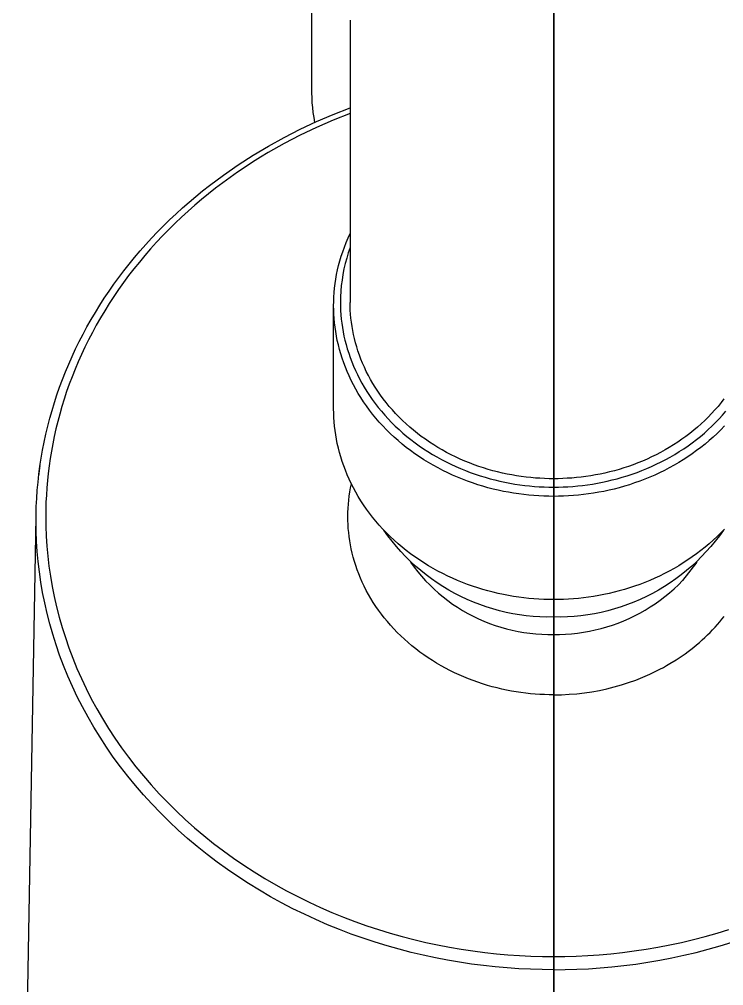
# Model space of a CAD drawing. Header units: metres. Extents: x 198 to 412, y -54 to 17.
# Drawn here: x 255.74928 to 255.78562, y -1.91884 to -1.86899 of the extents above; entities that cross this region are included whole.
import ezdxf

# ---------------------------------------------------------------- set-up
doc = ezdxf.new("R2010")
doc.units = ezdxf.units.M
doc.header["$LTSCALE"] = 10
doc.layers.add('02', color=2, linetype='Continuous')
doc.layers.add('TM-REVEST', color=252, linetype='Continuous')

# ---------------------------------------------------------------- blocks, each defined once
blk = doc.blocks.new('A$C4ADF6893')
for p, q in [((-0.012469, -0.15002), (-0.012469, -0.138637)), ((-0.0105, -0.14628), (-0.0105, -0.160833)), ((-0.012465, -0.150276), (-0.012469, -0.15002)), ((-0.012452, -0.150532), (-0.012465, -0.150276)), ((-0.01243, -0.150786), (-0.012452, -0.150532)), ((-0.012401, -0.151041), (-0.01243, -0.150786)), ((-0.011369, -0.151138), (-0.0105, -0.150799)), ((-0.013072, -0.1519), (-0.012227, -0.151505)), ((-0.012363, -0.151294), (-0.012401, -0.151041)), ((-0.012316, -0.151545), (-0.012363, -0.151294)), ((-0.011369, -0.151429), (-0.012229, -0.151805)), ((-0.012227, -0.151505), (-0.011369, -0.151138)), ((-0.0105, -0.151084), (-0.011369, -0.151429)), ((-0.013903, -0.152323), (-0.013072, -0.1519)), ((-0.012229, -0.151805), (-0.013077, -0.15221)), ((-0.01471, -0.152767), (-0.013903, -0.152323)), ((-0.013077, -0.15221), (-0.01391, -0.152644)), ((-0.015501, -0.153239), (-0.01471, -0.152767)), ((-0.01391, -0.152644), (-0.014728, -0.153106)), ((-0.016276, -0.153737), (-0.015501, -0.153239)), ((-0.015131, -0.153348), (-0.015529, -0.153597)), ((-0.014728, -0.153106), (-0.015131, -0.153348)), ((-0.017033, -0.154261), (-0.016276, -0.153737)), ((-0.015922, -0.153852), (-0.01631, -0.154114)), ((-0.015529, -0.153597), (-0.015922, -0.153852)), ((-0.017758, -0.154802), (-0.017033, -0.154261)), ((-0.016692, -0.154383), (-0.017069, -0.154658)), ((-0.01631, -0.154114), (-0.016692, -0.154383)), ((-0.018113, -0.155082), (-0.017758, -0.154802)), ((-0.01744, -0.154939), (-0.017806, -0.155226)), ((-0.017069, -0.154658), (-0.01744, -0.154939)), ((-0.018808, -0.15566), (-0.018463, -0.155368)), ((-0.018165, -0.15552), (-0.018517, -0.155819)), ((-0.018463, -0.155368), (-0.018113, -0.155082)), ((-0.017806, -0.155226), (-0.018165, -0.15552)), ((-0.019482, -0.156262), (-0.019148, -0.155958)), ((-0.019148, -0.155958), (-0.018808, -0.15566)), ((-0.018517, -0.155819), (-0.018863, -0.156124)), ((-0.019811, -0.156572), (-0.019482, -0.156262)), ((-0.019203, -0.156435), (-0.019535, -0.156751)), ((-0.018863, -0.156124), (-0.019203, -0.156435)), ((-0.020437, -0.157196), (-0.020127, -0.156881)), ((-0.020127, -0.156881), (-0.019811, -0.156572)), ((-0.019535, -0.156751), (-0.01986, -0.157072)), ((-0.021041, -0.157842), (-0.020742, -0.157517)), ((-0.020742, -0.157517), (-0.020437, -0.157196)), ((-0.020178, -0.157398), (-0.020489, -0.157729)), ((-0.01986, -0.157072), (-0.020178, -0.157398)), ((-0.010706, -0.157744), (-0.010607, -0.157509)), ((-0.010607, -0.157509), (-0.0105, -0.157275)), ((-0.021333, -0.158174), (-0.021041, -0.157842)), ((-0.020489, -0.157729), (-0.020792, -0.158065)), ((-0.010883, -0.158216), (-0.010798, -0.15798)), ((-0.010798, -0.15798), (-0.010706, -0.157744)), ((-0.0105, -0.157993), (-0.010594, -0.158267)), ((-0.0219, -0.158852), (-0.02162, -0.15851)), ((-0.02162, -0.15851), (-0.021333, -0.158174)), ((-0.021087, -0.158405), (-0.021375, -0.158749)), ((-0.020792, -0.158065), (-0.021087, -0.158405)), ((-0.01103, -0.158689), (-0.01096, -0.158453)), ((-0.01096, -0.158453), (-0.010883, -0.158216)), ((-0.010594, -0.158267), (-0.010678, -0.158544)), ((-0.022173, -0.159199), (-0.0219, -0.158852)), ((-0.021375, -0.158749), (-0.021654, -0.159097)), ((-0.011148, -0.159161), (-0.011092, -0.158926)), ((-0.011092, -0.158926), (-0.01103, -0.158689)), ((-0.010753, -0.158824), (-0.010818, -0.159107)), ((-0.010678, -0.158544), (-0.010753, -0.158824)), ((-0.022435, -0.159545), (-0.022173, -0.159199)), ((-0.021926, -0.15945), (-0.02219, -0.159806)), ((-0.021654, -0.159097), (-0.021926, -0.15945)), ((-0.011238, -0.159631), (-0.011197, -0.159397)), ((-0.011197, -0.159397), (-0.011148, -0.159161)), ((-0.010873, -0.159391), (-0.010919, -0.159677)), ((-0.010818, -0.159107), (-0.010873, -0.159391)), ((-0.02294, -0.160251), (-0.022691, -0.159896)), ((-0.022691, -0.159896), (-0.022435, -0.159545)), ((-0.02219, -0.159806), (-0.022445, -0.160165)), ((-0.011301, -0.160096), (-0.011273, -0.159864)), ((-0.011273, -0.159864), (-0.011238, -0.159631)), ((-0.010954, -0.159965), (-0.010979, -0.160254)), ((-0.010919, -0.159677), (-0.010954, -0.159965)), ((-0.023182, -0.160611), (-0.02294, -0.160251)), ((-0.022445, -0.160165), (-0.022692, -0.160527)), ((-0.011338, -0.160556), (-0.011323, -0.160327)), ((-0.011323, -0.160327), (-0.011301, -0.160096)), ((-0.010979, -0.160254), (-0.010995, -0.160543)), ((-0.023645, -0.161345), (-0.023417, -0.160976)), ((-0.023417, -0.160976), (-0.023182, -0.160611)), ((-0.02293, -0.160893), (-0.02316, -0.161261)), ((-0.022692, -0.160527), (-0.02293, -0.160893)), ((-0.01135, -0.161008), (-0.011347, -0.160783)), ((-0.011347, -0.161226), (-0.01135, -0.161008)), ((-0.011347, -0.160783), (-0.011338, -0.160556)), ((-0.010995, -0.160543), (-0.011, -0.160833)), ((-0.011, -0.160833), (-0.010997, -0.161044)), ((-0.010497, -0.161035), (-0.0105, -0.160833)), ((-0.023865, -0.161718), (-0.023645, -0.161345)), ((-0.02316, -0.161261), (-0.023382, -0.161632)), ((-0.01135, -0.16633), (-0.01135, -0.161117)), ((-0.011339, -0.161446), (-0.011347, -0.161226)), ((-0.011324, -0.161668), (-0.011339, -0.161446)), ((-0.010997, -0.161044), (-0.010989, -0.161258)), ((-0.010989, -0.161258), (-0.010975, -0.161472)), ((-0.010975, -0.161472), (-0.010956, -0.161689)), ((-0.01049, -0.161238), (-0.010497, -0.161035)), ((-0.010476, -0.161443), (-0.01049, -0.161238)), ((-0.010458, -0.16165), (-0.010476, -0.161443)), ((-0.024079, -0.162096), (-0.023865, -0.161718)), ((-0.023595, -0.162005), (-0.0238, -0.162381)), ((-0.023382, -0.161632), (-0.023595, -0.162005)), ((-0.011304, -0.161891), (-0.011324, -0.161668)), ((-0.011278, -0.162116), (-0.011304, -0.161891)), ((-0.010956, -0.161689), (-0.01093, -0.161907)), ((-0.01093, -0.161907), (-0.010898, -0.162126)), ((-0.010433, -0.161858), (-0.010458, -0.16165)), ((-0.010403, -0.162067), (-0.010433, -0.161858)), ((-0.024477, -0.162851), (-0.024281, -0.162472)), ((-0.024281, -0.162472), (-0.024079, -0.162096)), ((-0.0238, -0.162381), (-0.023996, -0.162758)), ((-0.011245, -0.162342), (-0.011278, -0.162116)), ((-0.011206, -0.162569), (-0.011245, -0.162342)), ((-0.010898, -0.162126), (-0.01086, -0.162346)), ((-0.01086, -0.162346), (-0.010816, -0.162566)), ((-0.010367, -0.162277), (-0.010403, -0.162067)), ((-0.010325, -0.162488), (-0.010367, -0.162277)), ((-0.010277, -0.162699), (-0.010325, -0.162488)), ((-0.024664, -0.163235), (-0.024477, -0.162851)), ((-0.023996, -0.162758), (-0.024183, -0.163137)), ((-0.011161, -0.162797), (-0.011206, -0.162569)), ((-0.011108, -0.163025), (-0.011161, -0.162797)), ((-0.010816, -0.162566), (-0.010766, -0.162788)), ((-0.010766, -0.162788), (-0.010709, -0.16301)), ((-0.010222, -0.162911), (-0.010277, -0.162699)), ((-0.010162, -0.163123), (-0.010222, -0.162911)), ((-0.024845, -0.163622), (-0.024664, -0.163235)), ((-0.024183, -0.163137), (-0.024362, -0.163518)), ((-0.01105, -0.163254), (-0.011108, -0.163025)), ((-0.010984, -0.163483), (-0.01105, -0.163254)), ((-0.010912, -0.163713), (-0.010984, -0.163483)), ((-0.010709, -0.16301), (-0.010645, -0.163232)), ((-0.010645, -0.163232), (-0.010575, -0.163454)), ((-0.010575, -0.163454), (-0.010499, -0.163677)), ((-0.010095, -0.163335), (-0.010162, -0.163123)), ((-0.010021, -0.163547), (-0.010095, -0.163335)), ((-0.025017, -0.164012), (-0.024845, -0.163622)), ((-0.024532, -0.1639), (-0.024693, -0.164283)), ((-0.024362, -0.163518), (-0.024532, -0.1639)), ((-0.010833, -0.163942), (-0.010912, -0.163713)), ((-0.010746, -0.164171), (-0.010833, -0.163942)), ((-0.010499, -0.163677), (-0.010415, -0.163898)), ((-0.010415, -0.163898), (-0.010325, -0.16412)), ((-0.009942, -0.163759), (-0.010021, -0.163547)), ((-0.009855, -0.16397), (-0.009942, -0.163759)), ((-0.009763, -0.16418), (-0.009855, -0.16397)), ((-0.025338, -0.164803), (-0.025182, -0.164406)), ((-0.025182, -0.164406), (-0.025017, -0.164012)), ((-0.024693, -0.164283), (-0.024846, -0.164666)), ((-0.010653, -0.164399), (-0.010746, -0.164171)), ((-0.010553, -0.164626), (-0.010653, -0.164399)), ((-0.010325, -0.16412), (-0.010228, -0.16434)), ((-0.010228, -0.16434), (-0.010124, -0.164559)), ((-0.009664, -0.16439), (-0.009763, -0.16418)), ((-0.009558, -0.164598), (-0.009664, -0.16439)), ((-0.025487, -0.165203), (-0.025338, -0.164803)), ((-0.024846, -0.164666), (-0.024991, -0.165051)), ((-0.010446, -0.164853), (-0.010553, -0.164626)), ((-0.010332, -0.165078), (-0.010446, -0.164853)), ((-0.010124, -0.164559), (-0.010013, -0.164777)), ((-0.010013, -0.164777), (-0.009895, -0.164994)), ((-0.009895, -0.164994), (-0.009771, -0.165209)), ((-0.009446, -0.164805), (-0.009558, -0.164598)), ((-0.009327, -0.16501), (-0.009446, -0.164805)), ((-0.025626, -0.165601), (-0.025487, -0.165203)), ((-0.025127, -0.165436), (-0.025254, -0.165821)), ((-0.024991, -0.165051), (-0.025127, -0.165436)), ((-0.01021, -0.165301), (-0.010332, -0.165078)), ((-0.010082, -0.165523), (-0.01021, -0.165301)), ((-0.009771, -0.165209), (-0.00964, -0.165422)), ((-0.00964, -0.165422), (-0.009502, -0.165632)), ((-0.009202, -0.165213), (-0.009327, -0.16501)), ((-0.00907, -0.165414), (-0.009202, -0.165213)), ((-0.008933, -0.165613), (-0.00907, -0.165414)), ((-0.025757, -0.166002), (-0.025626, -0.165601)), ((-0.025254, -0.165821), (-0.025373, -0.166207)), ((-0.009947, -0.165743), (-0.010082, -0.165523)), ((-0.009805, -0.16596), (-0.009947, -0.165743)), ((-0.009656, -0.166175), (-0.009805, -0.16596)), ((-0.009502, -0.165632), (-0.009358, -0.165841)), ((-0.009358, -0.165841), (-0.009207, -0.166046)), ((-0.008788, -0.165809), (-0.008933, -0.165613)), ((-0.008638, -0.166003), (-0.008788, -0.165809)), ((0.008788, -0.165809), (0.008638, -0.166003)), ((-0.025994, -0.166812), (-0.025879, -0.166406)), ((-0.025879, -0.166406), (-0.025757, -0.166002)), ((-0.025373, -0.166207), (-0.025484, -0.166592)), ((-0.011347, -0.166548), (-0.01135, -0.16633)), ((-0.0095, -0.166387), (-0.009656, -0.166175)), ((-0.009338, -0.166597), (-0.0095, -0.166387)), ((-0.009207, -0.166046), (-0.00905, -0.166249)), ((-0.00905, -0.166249), (-0.008886, -0.166449)), ((-0.008886, -0.166449), (-0.008716, -0.166645)), ((-0.008482, -0.166194), (-0.008638, -0.166003)), ((-0.00832, -0.166381), (-0.008482, -0.166194)), ((-0.008152, -0.166565), (-0.00832, -0.166381)), ((0.00832, -0.166381), (0.008152, -0.166565)), ((0.008482, -0.166194), (0.00832, -0.166381)), ((0.008638, -0.166003), (0.008482, -0.166194)), ((0.008716, -0.166645), (0.008886, -0.166449)), ((-0.0261, -0.16722), (-0.025994, -0.166812)), ((-0.025586, -0.166977), (-0.02568, -0.167362)), ((-0.025484, -0.166592), (-0.025586, -0.166977)), ((-0.011339, -0.166769), (-0.011347, -0.166548)), ((-0.011324, -0.16699), (-0.011339, -0.166769)), ((-0.009169, -0.166803), (-0.009338, -0.166597)), ((-0.008993, -0.167005), (-0.009169, -0.166803)), ((-0.008716, -0.166645), (-0.00854, -0.166838)), ((-0.00854, -0.166838), (-0.008358, -0.167027)), ((-0.007978, -0.166746), (-0.008152, -0.166565)), ((-0.007799, -0.166922), (-0.007978, -0.166746)), ((-0.007614, -0.167095), (-0.007799, -0.166922)), ((0.007799, -0.166922), (0.007614, -0.167095)), ((0.007978, -0.166746), (0.007799, -0.166922)), ((0.008152, -0.166565), (0.007978, -0.166746)), ((0.008358, -0.167027), (0.00854, -0.166838)), ((0.00854, -0.166838), (0.008716, -0.166645)), ((-0.026198, -0.16763), (-0.0261, -0.16722)), ((-0.02568, -0.167362), (-0.025766, -0.167746)), ((-0.011304, -0.167214), (-0.011324, -0.16699)), ((-0.011278, -0.167438), (-0.011304, -0.167214)), ((-0.011245, -0.167664), (-0.011278, -0.167438)), ((-0.008812, -0.167204), (-0.008993, -0.167005)), ((-0.008624, -0.167399), (-0.008812, -0.167204)), ((-0.00843, -0.16759), (-0.008624, -0.167399)), ((-0.008358, -0.167027), (-0.00817, -0.167212)), ((-0.00817, -0.167212), (-0.007977, -0.167393)), ((-0.007977, -0.167393), (-0.007778, -0.16757)), ((-0.007425, -0.167264), (-0.007614, -0.167095)), ((-0.00723, -0.167428), (-0.007425, -0.167264)), ((-0.007031, -0.167588), (-0.00723, -0.167428)), ((0.00723, -0.167428), (0.007031, -0.167588)), ((0.007425, -0.167264), (0.00723, -0.167428)), ((0.007614, -0.167095), (0.007425, -0.167264)), ((0.007778, -0.16757), (0.007977, -0.167393)), ((0.007977, -0.167393), (0.00817, -0.167212)), ((0.00817, -0.167212), (0.008358, -0.167027)), ((0.008624, -0.167399), (0.00843, -0.16759)), ((0.008812, -0.167204), (0.008624, -0.167399)), ((-0.026287, -0.168042), (-0.026198, -0.16763)), ((-0.025766, -0.167746), (-0.025844, -0.168129)), ((-0.011206, -0.167891), (-0.011245, -0.167664)), ((-0.011161, -0.168119), (-0.011206, -0.167891)), ((-0.008231, -0.167777), (-0.00843, -0.16759)), ((-0.008026, -0.167959), (-0.008231, -0.167777)), ((-0.007815, -0.168137), (-0.008026, -0.167959)), ((-0.007778, -0.16757), (-0.007574, -0.167742)), ((-0.007574, -0.167742), (-0.007365, -0.167909)), ((-0.007365, -0.167909), (-0.007152, -0.168072)), ((-0.006826, -0.167743), (-0.007031, -0.167588)), ((-0.006618, -0.167893), (-0.006826, -0.167743)), ((-0.006406, -0.168039), (-0.006618, -0.167893)), ((0.006618, -0.167893), (0.006406, -0.168039)), ((0.006826, -0.167743), (0.006618, -0.167893)), ((0.007031, -0.167588), (0.006826, -0.167743)), ((0.007152, -0.168072), (0.007365, -0.167909)), ((0.007365, -0.167909), (0.007574, -0.167742)), ((0.007574, -0.167742), (0.007778, -0.16757)), ((0.008026, -0.167959), (0.007815, -0.168137)), ((0.008231, -0.167777), (0.008026, -0.167959)), ((0.00843, -0.16759), (0.008231, -0.167777)), ((-0.026439, -0.168868), (-0.026368, -0.168456)), ((-0.026368, -0.168456), (-0.026287, -0.168042)), ((-0.025844, -0.168129), (-0.025914, -0.168511)), ((-0.011108, -0.168348), (-0.011161, -0.168119)), ((-0.01105, -0.168577), (-0.011108, -0.168348)), ((-0.0076, -0.16831), (-0.007815, -0.168137)), ((-0.007379, -0.168477), (-0.0076, -0.16831)), ((-0.007154, -0.16864), (-0.007379, -0.168477)), ((-0.007152, -0.168072), (-0.006933, -0.16823)), ((-0.006933, -0.16823), (-0.006711, -0.168382)), ((-0.006711, -0.168382), (-0.006484, -0.168529)), ((-0.006189, -0.168179), (-0.006406, -0.168039)), ((-0.005969, -0.168315), (-0.006189, -0.168179)), ((-0.005746, -0.168445), (-0.005969, -0.168315)), ((-0.005519, -0.16857), (-0.005746, -0.168445)), ((0.005746, -0.168445), (0.005519, -0.16857)), ((0.005969, -0.168315), (0.005746, -0.168445)), ((0.006189, -0.168179), (0.005969, -0.168315)), ((0.006406, -0.168039), (0.006189, -0.168179)), ((0.006484, -0.168529), (0.006711, -0.168382)), ((0.006711, -0.168382), (0.006933, -0.16823)), ((0.006933, -0.16823), (0.007152, -0.168072)), ((0.007379, -0.168477), (0.007154, -0.16864)), ((0.0076, -0.16831), (0.007379, -0.168477)), ((0.007815, -0.168137), (0.0076, -0.16831)), ((-0.026503, -0.169281), (-0.026439, -0.168868)), ((-0.025977, -0.168892), (-0.026031, -0.169271)), ((-0.025914, -0.168511), (-0.025977, -0.168892)), ((-0.010984, -0.168806), (-0.01105, -0.168577)), ((-0.010912, -0.169035), (-0.010984, -0.168806)), ((-0.006924, -0.168797), (-0.007154, -0.16864)), ((-0.00669, -0.168949), (-0.006924, -0.168797)), ((-0.006452, -0.169095), (-0.00669, -0.168949)), ((-0.006484, -0.168529), (-0.006253, -0.168671)), ((-0.006253, -0.168671), (-0.006019, -0.168807)), ((-0.006019, -0.168807), (-0.005782, -0.168938)), ((-0.005782, -0.168938), (-0.005541, -0.169063)), ((-0.005289, -0.168689), (-0.005519, -0.16857)), ((-0.005057, -0.168803), (-0.005289, -0.168689)), ((-0.004823, -0.168911), (-0.005057, -0.168803)), ((-0.004586, -0.169014), (-0.004823, -0.168911)), ((0.004823, -0.168911), (0.004586, -0.169014)), ((0.005057, -0.168803), (0.004823, -0.168911)), ((0.005289, -0.168689), (0.005057, -0.168803)), ((0.005519, -0.16857), (0.005289, -0.168689)), ((0.005541, -0.169063), (0.005782, -0.168938)), ((0.005782, -0.168938), (0.006019, -0.168807)), ((0.006019, -0.168807), (0.006253, -0.168671)), ((0.006253, -0.168671), (0.006484, -0.168529)), ((0.00669, -0.168949), (0.006452, -0.169095)), ((0.006924, -0.168797), (0.00669, -0.168949)), ((0.007154, -0.16864), (0.006924, -0.168797)), ((-0.026567, -0.169784), (-0.026498, -0.169254)), ((-0.026557, -0.169695), (-0.026503, -0.169281)), ((-0.026031, -0.169271), (-0.026078, -0.16965)), ((-0.010833, -0.169265), (-0.010912, -0.169035)), ((-0.010746, -0.169493), (-0.010833, -0.169265)), ((-0.006211, -0.169236), (-0.006452, -0.169095)), ((-0.005966, -0.169371), (-0.006211, -0.169236)), ((-0.005718, -0.1695), (-0.005966, -0.169371)), ((-0.005541, -0.169063), (-0.005298, -0.169183)), ((-0.005298, -0.169183), (-0.005052, -0.169296)), ((-0.005052, -0.169296), (-0.004804, -0.169404)), ((-0.004804, -0.169404), (-0.004554, -0.169506)), ((-0.004347, -0.169111), (-0.004586, -0.169014)), ((-0.004107, -0.169203), (-0.004347, -0.169111)), ((-0.003865, -0.169289), (-0.004107, -0.169203)), ((-0.003622, -0.169369), (-0.003865, -0.169289)), ((-0.003378, -0.169444), (-0.003622, -0.169369)), ((-0.003134, -0.169513), (-0.003378, -0.169444)), ((0.003378, -0.169444), (0.003134, -0.169513)), ((0.003622, -0.169369), (0.003378, -0.169444)), ((0.003865, -0.169289), (0.003622, -0.169369)), ((0.004107, -0.169203), (0.003865, -0.169289)), ((0.004347, -0.169111), (0.004107, -0.169203)), ((0.004586, -0.169014), (0.004347, -0.169111)), ((0.004554, -0.169506), (0.004804, -0.169404)), ((0.004804, -0.169404), (0.005052, -0.169296)), ((0.005052, -0.169296), (0.005298, -0.169183)), ((0.005298, -0.169183), (0.005541, -0.169063)), ((0.005966, -0.169371), (0.005718, -0.1695)), ((0.006211, -0.169236), (0.005966, -0.169371)), ((0.006452, -0.169095), (0.006211, -0.169236)), ((-0.026603, -0.17011), (-0.026557, -0.169695)), ((-0.026078, -0.16965), (-0.026117, -0.170026)), ((-0.010653, -0.169722), (-0.010746, -0.169493)), ((-0.010553, -0.169949), (-0.010653, -0.169722)), ((-0.010446, -0.170175), (-0.010553, -0.169949)), ((-0.005467, -0.169623), (-0.005718, -0.1695)), ((-0.005213, -0.16974), (-0.005467, -0.169623)), ((-0.004957, -0.169851), (-0.005213, -0.16974)), ((-0.004699, -0.169957), (-0.004957, -0.169851)), ((-0.004439, -0.170055), (-0.004699, -0.169957)), ((-0.004554, -0.169506), (-0.004302, -0.169602)), ((-0.004302, -0.169602), (-0.004049, -0.169692)), ((-0.004049, -0.169692), (-0.003795, -0.169776)), ((-0.003795, -0.169776), (-0.003539, -0.169854)), ((-0.003539, -0.169854), (-0.003283, -0.169926)), ((-0.003283, -0.169926), (-0.003027, -0.169993)), ((-0.002889, -0.169576), (-0.003134, -0.169513)), ((-0.002644, -0.169634), (-0.002889, -0.169576)), ((-0.002399, -0.169687), (-0.002644, -0.169634)), ((-0.002155, -0.169734), (-0.002399, -0.169687)), ((-0.001911, -0.169776), (-0.002155, -0.169734)), ((-0.001667, -0.169812), (-0.001911, -0.169776)), ((-0.001425, -0.169843), (-0.001667, -0.169812)), ((-0.001183, -0.169869), (-0.001425, -0.169843)), ((-0.000943, -0.169891), (-0.001183, -0.169869)), ((-0.000705, -0.169907), (-0.000943, -0.169891)), ((-0.000468, -0.169918), (-0.000705, -0.169907)), ((-0.000233, -0.169925), (-0.000468, -0.169918)), ((0, -0.169927), (-0.000233, -0.169925)), ((0.000233, -0.169925), (0, -0.169927)), ((0.000468, -0.169918), (0.000233, -0.169925)), ((0.000705, -0.169907), (0.000468, -0.169918)), ((0.000943, -0.169891), (0.000705, -0.169907)), ((0.001183, -0.169869), (0.000943, -0.169891)), ((0.001425, -0.169843), (0.001183, -0.169869)), ((0.001667, -0.169812), (0.001425, -0.169843)), ((0.001911, -0.169776), (0.001667, -0.169812)), ((0.002155, -0.169734), (0.001911, -0.169776)), ((0.002399, -0.169687), (0.002155, -0.169734)), ((0.002644, -0.169634), (0.002399, -0.169687)), ((0.002889, -0.169576), (0.002644, -0.169634)), ((0.003134, -0.169513), (0.002889, -0.169576)), ((0.003027, -0.169993), (0.003283, -0.169926)), ((0.003283, -0.169926), (0.003539, -0.169854)), ((0.003539, -0.169854), (0.003795, -0.169776)), ((0.003795, -0.169776), (0.004049, -0.169692)), ((0.004049, -0.169692), (0.004302, -0.169602)), ((0.004302, -0.169602), (0.004554, -0.169506)), ((0.004699, -0.169957), (0.004439, -0.170055)), ((0.004957, -0.169851), (0.004699, -0.169957)), ((0.005213, -0.16974), (0.004957, -0.169851)), ((0.005467, -0.169623), (0.005213, -0.16974)), ((0.005718, -0.1695), (0.005467, -0.169623)), ((-0.026641, -0.170526), (-0.026603, -0.17011)), ((-0.026149, -0.170401), (-0.026173, -0.170774)), ((-0.026117, -0.170026), (-0.026149, -0.170401)), ((-0.010516, -0.17061), (-0.010479, -0.170401)), ((-0.010479, -0.170401), (-0.010437, -0.170193)), ((-0.010332, -0.1704), (-0.010446, -0.170175)), ((-0.01021, -0.170624), (-0.010332, -0.1704)), ((-0.004178, -0.170148), (-0.004439, -0.170055)), ((-0.003915, -0.170235), (-0.004178, -0.170148)), ((-0.003652, -0.170316), (-0.003915, -0.170235)), ((-0.003388, -0.17039), (-0.003652, -0.170316)), ((-0.003123, -0.170459), (-0.003388, -0.17039)), ((-0.002858, -0.170522), (-0.003123, -0.170459)), ((-0.003027, -0.169993), (-0.00277, -0.170053)), ((-0.00277, -0.170053), (-0.002514, -0.170108)), ((-0.002514, -0.170108), (-0.002257, -0.170158)), ((-0.002257, -0.170158), (-0.002002, -0.170201)), ((-0.002002, -0.170201), (-0.001747, -0.17024)), ((-0.001747, -0.17024), (-0.001493, -0.170272)), ((-0.001493, -0.170272), (-0.00124, -0.1703)), ((-0.00124, -0.1703), (-0.000988, -0.170322)), ((-0.000988, -0.170322), (-0.000739, -0.170339)), ((-0.000739, -0.170339), (-0.00049, -0.170351)), ((-0.00049, -0.170351), (-0.000244, -0.170358)), ((-0.000244, -0.170358), (0, -0.170361)), ((0, -0.170361), (0.000244, -0.170358)), ((0.000244, -0.170358), (0.00049, -0.170351)), ((0.00049, -0.170351), (0.000739, -0.170339)), ((0.000739, -0.170339), (0.000988, -0.170322)), ((0.000988, -0.170322), (0.00124, -0.1703)), ((0.00124, -0.1703), (0.001493, -0.170272)), ((0.001493, -0.170272), (0.001747, -0.17024)), ((0.001747, -0.17024), (0.002002, -0.170201)), ((0.002002, -0.170201), (0.002257, -0.170158)), ((0.002257, -0.170158), (0.002514, -0.170108)), ((0.002514, -0.170108), (0.00277, -0.170053)), ((0.00277, -0.170053), (0.003027, -0.169993)), ((0.003123, -0.170459), (0.002858, -0.170522)), ((0.003388, -0.17039), (0.003123, -0.170459)), ((0.003652, -0.170316), (0.003388, -0.17039)), ((0.003915, -0.170235), (0.003652, -0.170316)), ((0.004178, -0.170148), (0.003915, -0.170235)), ((0.004439, -0.170055), (0.004178, -0.170148)), ((-0.02669, -0.171359), (-0.02667, -0.170942)), ((-0.02667, -0.170942), (-0.026641, -0.170526)), ((-0.026173, -0.170774), (-0.026191, -0.171144)), ((-0.010572, -0.171031), (-0.010547, -0.17082)), ((-0.010547, -0.17082), (-0.010516, -0.17061)), ((-0.010082, -0.170846), (-0.01021, -0.170624)), ((-0.009947, -0.171065), (-0.010082, -0.170846)), ((-0.002594, -0.170579), (-0.002858, -0.170522)), ((-0.002329, -0.170629), (-0.002594, -0.170579)), ((-0.002065, -0.170674), (-0.002329, -0.170629)), ((-0.001802, -0.170714), (-0.002065, -0.170674)), ((-0.00154, -0.170748), (-0.001802, -0.170714)), ((-0.001279, -0.170776), (-0.00154, -0.170748)), ((-0.00102, -0.170799), (-0.001279, -0.170776)), ((-0.000762, -0.170816), (-0.00102, -0.170799)), ((-0.000506, -0.170829), (-0.000762, -0.170816)), ((-0.000252, -0.170836), (-0.000506, -0.170829)), ((0, -0.170839), (-0.000252, -0.170836)), ((0.000252, -0.170836), (0, -0.170839)), ((0.000506, -0.170829), (0.000252, -0.170836)), ((0.000762, -0.170816), (0.000506, -0.170829)), ((0.00102, -0.170799), (0.000762, -0.170816)), ((0.001279, -0.170776), (0.00102, -0.170799)), ((0.00154, -0.170748), (0.001279, -0.170776)), ((0.001802, -0.170714), (0.00154, -0.170748)), ((0.002065, -0.170674), (0.001802, -0.170714)), ((0.002329, -0.170629), (0.002065, -0.170674)), ((0.002594, -0.170579), (0.002329, -0.170629)), ((0.002858, -0.170522), (0.002594, -0.170579)), ((-0.026701, -0.171777), (-0.02669, -0.171359)), ((-0.026191, -0.171144), (-0.026201, -0.171513)), ((-0.010614, -0.171667), (-0.010606, -0.171455)), ((-0.010606, -0.171455), (-0.010592, -0.171243)), ((-0.010592, -0.171243), (-0.010572, -0.171031)), ((-0.009805, -0.171283), (-0.009947, -0.171065)), ((-0.009656, -0.171498), (-0.009805, -0.171283)), ((-0.027247, -0.203008), (-0.026703, -0.171871)), ((-0.026705, -0.172127), (-0.026701, -0.171777)), ((-0.026201, -0.171513), (-0.026205, -0.171879)), ((-0.026205, -0.171879), (-0.026198, -0.172383)), ((-0.010617, -0.171879), (-0.010614, -0.171667)), ((-0.010615, -0.172083), (-0.010617, -0.171879)), ((-0.0095, -0.17171), (-0.009656, -0.171498)), ((-0.009338, -0.171919), (-0.0095, -0.17171)), ((-0.009169, -0.172125), (-0.009338, -0.171919)), ((-0.026698, -0.17264), (-0.026705, -0.172127)), ((-0.026198, -0.172383), (-0.026178, -0.172891)), ((-0.010607, -0.172289), (-0.010615, -0.172083)), ((-0.010593, -0.172497), (-0.010607, -0.172289)), ((-0.008993, -0.172328), (-0.009169, -0.172125)), ((-0.008812, -0.172527), (-0.008993, -0.172328)), ((-0.026678, -0.173158), (-0.026698, -0.17264)), ((-0.026178, -0.172891), (-0.026145, -0.173403)), ((-0.010574, -0.172705), (-0.010593, -0.172497)), ((-0.01055, -0.172916), (-0.010574, -0.172705)), ((-0.010519, -0.173127), (-0.01055, -0.172916)), ((-0.008624, -0.172722), (-0.008812, -0.172527)), ((-0.008551, -0.172872), (-0.008757, -0.172585)), ((-0.00843, -0.172913), (-0.008624, -0.172722)), ((-0.008336, -0.173152), (-0.008551, -0.172872)), ((-0.008231, -0.1731), (-0.00843, -0.172913)), ((0.00843, -0.172913), (0.008231, -0.1731)), ((0.008551, -0.172872), (0.008336, -0.173152)), ((0.008624, -0.172722), (0.00843, -0.172913)), ((0.008757, -0.172585), (0.008551, -0.172872)), ((0.008812, -0.172527), (0.008624, -0.172722)), ((-0.026644, -0.17368), (-0.026678, -0.173158)), ((-0.026145, -0.173403), (-0.026099, -0.173919)), ((-0.010483, -0.173339), (-0.010519, -0.173127)), ((-0.01044, -0.173552), (-0.010483, -0.173339)), ((-0.008112, -0.173425), (-0.008336, -0.173152)), ((-0.008026, -0.173282), (-0.008231, -0.1731)), ((-0.007878, -0.17369), (-0.008112, -0.173425)), ((-0.007815, -0.173459), (-0.008026, -0.173282)), ((-0.0076, -0.173632), (-0.007815, -0.173459)), ((0.007815, -0.173459), (0.0076, -0.173632)), ((0.008026, -0.173282), (0.007815, -0.173459)), ((0.008112, -0.173425), (0.007878, -0.17369)), ((0.008231, -0.1731), (0.008026, -0.173282)), ((0.008336, -0.173152), (0.008112, -0.173425)), ((-0.026597, -0.174205), (-0.026644, -0.17368)), ((-0.026099, -0.173919), (-0.026038, -0.174437)), ((-0.010391, -0.173766), (-0.01044, -0.173552)), ((-0.010336, -0.17398), (-0.010391, -0.173766)), ((-0.007635, -0.173947), (-0.007878, -0.17369)), ((-0.007384, -0.174195), (-0.007635, -0.173947)), ((-0.007379, -0.1738), (-0.0076, -0.173632)), ((-0.007154, -0.173963), (-0.007379, -0.1738)), ((-0.006924, -0.17412), (-0.007154, -0.173963)), ((0.007154, -0.173963), (0.006924, -0.17412)), ((0.007379, -0.1738), (0.007154, -0.173963)), ((0.0076, -0.173632), (0.007379, -0.1738)), ((0.007635, -0.173947), (0.007384, -0.174195)), ((0.007878, -0.17369), (0.007635, -0.173947)), ((-0.026534, -0.174734), (-0.026597, -0.174205)), ((-0.026038, -0.174437), (-0.025962, -0.174959)), ((-0.010275, -0.174195), (-0.010336, -0.17398)), ((-0.010207, -0.174409), (-0.010275, -0.174195)), ((-0.010133, -0.174624), (-0.010207, -0.174409)), ((-0.007386, -0.174239), (-0.007204, -0.174487)), ((-0.007124, -0.174435), (-0.007384, -0.174195)), ((-0.006856, -0.174665), (-0.007124, -0.174435)), ((-0.00669, -0.174272), (-0.006924, -0.17412)), ((-0.006452, -0.174418), (-0.00669, -0.174272)), ((-0.006211, -0.174559), (-0.006452, -0.174418)), ((0.006452, -0.174418), (0.006211, -0.174559)), ((0.00669, -0.174272), (0.006452, -0.174418)), ((0.007386, -0.174239), (0.006655, -0.175176)), ((0.006924, -0.17412), (0.00669, -0.174272)), ((0.007124, -0.174435), (0.006856, -0.174665)), ((0.007384, -0.174195), (0.007124, -0.174435)), ((-0.026458, -0.175265), (-0.026534, -0.174734)), ((-0.025962, -0.174959), (-0.025872, -0.175483)), ((-0.010053, -0.174838), (-0.010133, -0.174624)), ((-0.009965, -0.175051), (-0.010053, -0.174838)), ((-0.007204, -0.174487), (-0.007014, -0.174728)), ((-0.007014, -0.174728), (-0.006815, -0.174962)), ((-0.006581, -0.174887), (-0.006856, -0.174665)), ((-0.006815, -0.174962), (-0.006608, -0.17519)), ((-0.006298, -0.175099), (-0.006581, -0.174887)), ((-0.005966, -0.174694), (-0.006211, -0.174559)), ((-0.005718, -0.174823), (-0.005966, -0.174694)), ((-0.005467, -0.174946), (-0.005718, -0.174823)), ((-0.005213, -0.175063), (-0.005467, -0.174946)), ((0.005467, -0.174946), (0.005213, -0.175063)), ((0.005718, -0.174823), (0.005467, -0.174946)), ((0.005966, -0.174694), (0.005718, -0.174823)), ((0.006211, -0.174559), (0.005966, -0.174694)), ((0.006581, -0.174887), (0.006298, -0.175099)), ((0.006856, -0.174665), (0.006581, -0.174887)), ((-0.026366, -0.1758), (-0.026458, -0.175265)), ((-0.009872, -0.175264), (-0.009965, -0.175051)), ((-0.009771, -0.175476), (-0.009872, -0.175264)), ((-0.006608, -0.17519), (-0.006393, -0.175409)), ((-0.006393, -0.175409), (-0.006171, -0.175622)), ((-0.006008, -0.175301), (-0.006298, -0.175099)), ((-0.005712, -0.175493), (-0.006008, -0.175301)), ((-0.004957, -0.175174), (-0.005213, -0.175063)), ((-0.004699, -0.175279), (-0.004957, -0.175174)), ((-0.004439, -0.175378), (-0.004699, -0.175279)), ((-0.004178, -0.175471), (-0.004439, -0.175378)), ((0.004439, -0.175378), (0.004178, -0.175471)), ((0.004699, -0.175279), (0.004439, -0.175378)), ((0.004957, -0.175174), (0.004699, -0.175279)), ((0.005213, -0.175063), (0.004957, -0.175174)), ((0.006008, -0.175301), (0.005712, -0.175493)), ((0.006298, -0.175099), (0.006008, -0.175301)), ((0.006212, -0.175607), (0.006437, -0.175396)), ((0.006437, -0.175396), (0.006655, -0.175176)), ((-0.026259, -0.176336), (-0.026366, -0.1758)), ((-0.025872, -0.175483), (-0.025767, -0.176009)), ((-0.009665, -0.175686), (-0.009771, -0.175476)), ((-0.009551, -0.175895), (-0.009665, -0.175686)), ((-0.009431, -0.176103), (-0.009551, -0.175895)), ((-0.006171, -0.175622), (-0.005941, -0.175826)), ((-0.005941, -0.175826), (-0.005705, -0.176023)), ((-0.005409, -0.175675), (-0.005712, -0.175493)), ((-0.0051, -0.175846), (-0.005409, -0.175675)), ((-0.004785, -0.176007), (-0.0051, -0.175846)), ((-0.003915, -0.175558), (-0.004178, -0.175471)), ((-0.003652, -0.175638), (-0.003915, -0.175558)), ((-0.003388, -0.175713), (-0.003652, -0.175638)), ((-0.003123, -0.175782), (-0.003388, -0.175713)), ((-0.002858, -0.175844), (-0.003123, -0.175782)), ((-0.002594, -0.175901), (-0.002858, -0.175844)), ((-0.002329, -0.175952), (-0.002594, -0.175901)), ((-0.002065, -0.175997), (-0.002329, -0.175952)), ((0.002329, -0.175952), (0.002065, -0.175997)), ((0.002594, -0.175901), (0.002329, -0.175952)), ((0.002858, -0.175844), (0.002594, -0.175901)), ((0.003123, -0.175782), (0.002858, -0.175844)), ((0.003388, -0.175713), (0.003123, -0.175782)), ((0.003652, -0.175638), (0.003388, -0.175713)), ((0.003915, -0.175558), (0.003652, -0.175638)), ((0.004178, -0.175471), (0.003915, -0.175558)), ((0.0051, -0.175846), (0.004785, -0.176007)), ((0.005409, -0.175675), (0.0051, -0.175846)), ((0.005712, -0.175493), (0.005409, -0.175675)), ((0.00574, -0.176007), (0.005979, -0.175811)), ((0.005979, -0.175811), (0.006212, -0.175607)), ((-0.026136, -0.176873), (-0.026259, -0.176336)), ((-0.025767, -0.176009), (-0.025647, -0.176537)), ((-0.009305, -0.176308), (-0.009431, -0.176103)), ((-0.009172, -0.176512), (-0.009305, -0.176308)), ((-0.005705, -0.176023), (-0.005462, -0.176211)), ((-0.005462, -0.176211), (-0.005212, -0.17639)), ((-0.005212, -0.17639), (-0.004956, -0.176561)), ((-0.004466, -0.176157), (-0.004785, -0.176007)), ((-0.004141, -0.176296), (-0.004466, -0.176157)), ((-0.003811, -0.176424), (-0.004141, -0.176296)), ((-0.003478, -0.17654), (-0.003811, -0.176424)), ((-0.001802, -0.176036), (-0.002065, -0.175997)), ((-0.00154, -0.17607), (-0.001802, -0.176036)), ((-0.001279, -0.176099), (-0.00154, -0.17607)), ((-0.00102, -0.176121), (-0.001279, -0.176099)), ((-0.000762, -0.176139), (-0.00102, -0.176121)), ((-0.000506, -0.176151), (-0.000762, -0.176139)), ((-0.000252, -0.176159), (-0.000506, -0.176151)), ((0, -0.176161), (-0.000252, -0.176159)), ((0.000252, -0.176159), (0, -0.176161)), ((0.000506, -0.176151), (0.000252, -0.176159)), ((0.000762, -0.176139), (0.000506, -0.176151)), ((0.00102, -0.176121), (0.000762, -0.176139)), ((0.001279, -0.176099), (0.00102, -0.176121)), ((0.00154, -0.17607), (0.001279, -0.176099)), ((0.001802, -0.176036), (0.00154, -0.17607)), ((0.002065, -0.175997), (0.001802, -0.176036)), ((0.003811, -0.176424), (0.003478, -0.17654)), ((0.004141, -0.176296), (0.003811, -0.176424)), ((0.004466, -0.176157), (0.004141, -0.176296)), ((0.004785, -0.176007), (0.004466, -0.176157)), ((0.004985, -0.176544), (0.005243, -0.176374)), ((0.005243, -0.176374), (0.005495, -0.176195)), ((0.005495, -0.176195), (0.00574, -0.176007)), ((-0.025998, -0.177412), (-0.026136, -0.176873)), ((-0.025647, -0.176537), (-0.025511, -0.177066)), ((-0.009032, -0.176713), (-0.009172, -0.176512)), ((-0.008887, -0.176911), (-0.009032, -0.176713)), ((-0.008735, -0.177107), (-0.008887, -0.176911)), ((-0.004956, -0.176561), (-0.004695, -0.176722)), ((-0.004695, -0.176722), (-0.004428, -0.176875)), ((-0.004428, -0.176875), (-0.004156, -0.177018)), ((-0.00314, -0.176645), (-0.003478, -0.17654)), ((-0.0028, -0.176739), (-0.00314, -0.176645)), ((-0.002456, -0.176821), (-0.0028, -0.176739)), ((-0.00211, -0.176891), (-0.002456, -0.176821)), ((-0.001761, -0.176949), (-0.00211, -0.176891)), ((-0.001411, -0.176995), (-0.001761, -0.176949)), ((0.001761, -0.176949), (0.001411, -0.176995)), ((0.00211, -0.176891), (0.001761, -0.176949)), ((0.002456, -0.176821), (0.00211, -0.176891)), ((0.0028, -0.176739), (0.002456, -0.176821)), ((0.00314, -0.176645), (0.0028, -0.176739)), ((0.003478, -0.17654), (0.00314, -0.176645)), ((0.004178, -0.177002), (0.004452, -0.176858)), ((0.004452, -0.176858), (0.004721, -0.176706)), ((0.004721, -0.176706), (0.004985, -0.176544)), ((-0.025844, -0.177952), (-0.025998, -0.177412)), ((-0.025511, -0.177066), (-0.02536, -0.177595)), ((-0.008577, -0.1773), (-0.008735, -0.177107)), ((-0.008413, -0.177489), (-0.008577, -0.1773)), ((-0.004156, -0.177018), (-0.003879, -0.177151)), ((-0.003879, -0.177151), (-0.003598, -0.177275)), ((-0.003598, -0.177275), (-0.003312, -0.177389)), ((-0.003312, -0.177389), (-0.003023, -0.177492)), ((-0.001059, -0.177029), (-0.001411, -0.176995)), ((-0.000707, -0.177052), (-0.001059, -0.177029)), ((-0.000353, -0.177062), (-0.000707, -0.177052)), ((0, -0.17706), (-0.000353, -0.177062)), ((0.000353, -0.177062), (0, -0.17706)), ((0.000707, -0.177052), (0.000353, -0.177062)), ((0.001059, -0.177029), (0.000707, -0.177052)), ((0.001411, -0.176995), (0.001059, -0.177029)), ((0.003039, -0.177478), (0.003329, -0.177374)), ((0.003329, -0.177374), (0.003617, -0.177259)), ((0.003617, -0.177259), (0.0039, -0.177135)), ((0.0039, -0.177135), (0.004178, -0.177002)), ((0.008334, -0.177577), (0.008452, -0.177445)), ((0.008452, -0.177445), (0.008568, -0.17731)), ((0.008568, -0.17731), (0.008682, -0.177173)), ((0.008682, -0.177173), (0.008793, -0.177034)), ((-0.025674, -0.178491), (-0.025844, -0.177952)), ((-0.02536, -0.177595), (-0.025193, -0.178124)), ((-0.008243, -0.177675), (-0.008413, -0.177489)), ((-0.008067, -0.177858), (-0.008243, -0.177675)), ((-0.007886, -0.178037), (-0.008067, -0.177858)), ((-0.003023, -0.177492), (-0.00273, -0.177586)), ((-0.00273, -0.177586), (-0.002434, -0.17767)), ((-0.002434, -0.17767), (-0.002136, -0.177743)), ((-0.002136, -0.177743), (-0.001835, -0.177805)), ((-0.001835, -0.177805), (-0.001532, -0.177857)), ((-0.001532, -0.177857), (-0.001227, -0.177899)), ((-0.001227, -0.177899), (-0.000921, -0.17793)), ((-0.000921, -0.17793), (-0.000615, -0.17795)), ((-0.000615, -0.17795), (-0.000307, -0.177959)), ((0.000309, -0.177957), (0.000618, -0.177946)), ((0.000618, -0.177946), (0.000926, -0.177924)), ((0.000926, -0.177924), (0.001234, -0.177891)), ((0.001234, -0.177891), (0.00154, -0.177848)), ((0.00154, -0.177848), (0.001844, -0.177795)), ((0.001844, -0.177795), (0.002147, -0.177731)), ((0.002147, -0.177731), (0.002447, -0.177657)), ((0.002447, -0.177657), (0.002744, -0.177572)), ((0.002744, -0.177572), (0.003039, -0.177478)), ((0.007939, -0.177985), (0.008073, -0.177852)), ((0.008073, -0.177852), (0.008205, -0.177716)), ((0.008205, -0.177716), (0.008334, -0.177577)), ((-0.025193, -0.178124), (-0.02501, -0.178654)), ((-0.007699, -0.178211), (-0.007886, -0.178037)), ((-0.007508, -0.178382), (-0.007699, -0.178211)), ((-0.007311, -0.178548), (-0.007508, -0.178382)), ((-0.000307, -0.177959), (0, -0.177958)), ((0, -0.177958), (0.000309, -0.177957)), ((0.007377, -0.178493), (0.007521, -0.17837)), ((0.007521, -0.17837), (0.007663, -0.178244)), ((0.007663, -0.178244), (0.007802, -0.178116)), ((0.007802, -0.178116), (0.007939, -0.177985)), ((-0.025487, -0.179031), (-0.025674, -0.178491)), ((-0.02501, -0.178654), (-0.024811, -0.179182)), ((-0.007109, -0.17871), (-0.007311, -0.178548)), ((-0.006903, -0.178866), (-0.007109, -0.17871)), ((-0.006692, -0.179019), (-0.006903, -0.178866)), ((0.00663, -0.179061), (0.006784, -0.178953)), ((0.006784, -0.178953), (0.006935, -0.178843)), ((0.006935, -0.178843), (0.007084, -0.178729)), ((0.007084, -0.178729), (0.007231, -0.178613)), ((0.007231, -0.178613), (0.007377, -0.178493)), ((-0.025285, -0.179569), (-0.025487, -0.179031)), ((-0.024811, -0.179182), (-0.024596, -0.179709)), ((-0.006477, -0.179166), (-0.006692, -0.179019)), ((-0.006258, -0.179308), (-0.006477, -0.179166)), ((-0.006036, -0.179445), (-0.006258, -0.179308)), ((-0.00581, -0.179576), (-0.006036, -0.179445)), ((0.006, -0.179466), (0.006319, -0.179269)), ((0.006319, -0.179269), (0.006476, -0.179167)), ((0.006476, -0.179167), (0.00663, -0.179061)), ((-0.025065, -0.180106), (-0.025285, -0.179569)), ((-0.024596, -0.179709), (-0.024365, -0.180234)), ((-0.005581, -0.179702), (-0.00581, -0.179576)), ((-0.005349, -0.179823), (-0.005581, -0.179702)), ((-0.005114, -0.179938), (-0.005349, -0.179823)), ((-0.004876, -0.180048), (-0.005114, -0.179938)), ((0.00496, -0.18001), (0.005137, -0.179927)), ((0.005137, -0.179927), (0.005313, -0.179841)), ((0.005313, -0.179841), (0.005487, -0.179752)), ((0.005487, -0.179752), (0.00566, -0.17966)), ((0.00566, -0.17966), (0.005831, -0.179564)), ((0.005831, -0.179564), (0.006, -0.179466)), ((-0.02483, -0.180641), (-0.025065, -0.180106)), ((-0.024365, -0.180234), (-0.024117, -0.180756)), ((-0.004637, -0.180152), (-0.004876, -0.180048)), ((-0.004396, -0.18025), (-0.004637, -0.180152)), ((-0.004153, -0.180343), (-0.004396, -0.18025)), ((-0.003908, -0.18043), (-0.004153, -0.180343)), ((-0.003663, -0.180511), (-0.003908, -0.18043)), ((0.003495, -0.180563), (0.003868, -0.180443)), ((0.003868, -0.180443), (0.004237, -0.180311)), ((0.004237, -0.180311), (0.004601, -0.180167)), ((0.004601, -0.180167), (0.00496, -0.18001)), ((-0.024577, -0.181173), (-0.02483, -0.180641)), ((-0.024117, -0.180756), (-0.023853, -0.181276)), ((-0.003416, -0.180586), (-0.003663, -0.180511)), ((-0.003169, -0.180656), (-0.003416, -0.180586)), ((-0.002921, -0.18072), (-0.003169, -0.180656)), ((-0.002674, -0.180779), (-0.002921, -0.18072)), ((-0.002426, -0.180832), (-0.002674, -0.180779)), ((-0.002179, -0.18088), (-0.002426, -0.180832)), ((-0.001932, -0.180922), (-0.002179, -0.18088)), ((-0.001686, -0.180959), (-0.001932, -0.180922)), ((0.001589, -0.180972), (0.001975, -0.180915)), ((0.001975, -0.180915), (0.002359, -0.180846)), ((0.002359, -0.180846), (0.00274, -0.180764)), ((0.00274, -0.180764), (0.003119, -0.18067)), ((0.003119, -0.18067), (0.003495, -0.180563)), ((-0.024308, -0.181703), (-0.024577, -0.181173)), ((-0.023853, -0.181276), (-0.023573, -0.181792)), ((-0.001441, -0.18099), (-0.001686, -0.180959)), ((-0.001197, -0.181017), (-0.001441, -0.18099)), ((-0.000954, -0.181038), (-0.001197, -0.181017)), ((-0.000713, -0.181055), (-0.000954, -0.181038)), ((-0.000473, -0.181066), (-0.000713, -0.181055)), ((-0.000236, -0.181073), (-0.000473, -0.181066)), ((0, -0.181075), (-0.000236, -0.181073)), ((0, -0.181075), (0.000398, -0.181069)), ((0.000398, -0.181069), (0.000796, -0.181049)), ((0.000796, -0.181049), (0.001193, -0.181017)), ((0.001193, -0.181017), (0.001589, -0.180972)), ((-0.024023, -0.182229), (-0.024308, -0.181703)), ((-0.023573, -0.181792), (-0.023277, -0.182304)), ((-0.023721, -0.18275), (-0.024023, -0.182229)), ((-0.023277, -0.182304), (-0.022965, -0.182811)), ((-0.023403, -0.183267), (-0.023721, -0.18275)), ((-0.022965, -0.182811), (-0.022637, -0.183313)), ((-0.023069, -0.183779), (-0.023403, -0.183267)), ((-0.022637, -0.183313), (-0.022293, -0.183809)), ((-0.022718, -0.184285), (-0.023069, -0.183779)), ((-0.022293, -0.183809), (-0.021933, -0.184299)), ((-0.022352, -0.184784), (-0.022718, -0.184285)), ((-0.021933, -0.184299), (-0.021558, -0.184782)), ((-0.021969, -0.185276), (-0.022352, -0.184784)), ((-0.021558, -0.184782), (-0.021168, -0.185258)), ((-0.021572, -0.185761), (-0.021969, -0.185276)), ((-0.021168, -0.185258), (-0.020763, -0.185726)), ((-0.021159, -0.186238), (-0.021572, -0.185761)), ((-0.020763, -0.185726), (-0.020344, -0.186185)), ((-0.020732, -0.186706), (-0.021159, -0.186238)), ((-0.020344, -0.186185), (-0.019911, -0.186636)), ((-0.02029, -0.187165), (-0.020732, -0.186706)), ((-0.019911, -0.186636), (-0.019463, -0.187077)), ((-0.019835, -0.187614), (-0.02029, -0.187165)), ((-0.019463, -0.187077), (-0.019003, -0.187508)), ((-0.019365, -0.188054), (-0.019835, -0.187614)), ((-0.019003, -0.187508), (-0.018529, -0.187928)), ((-0.018883, -0.188482), (-0.019365, -0.188054)), ((-0.018529, -0.187928), (-0.018044, -0.188339)), ((-0.018044, -0.188339), (-0.017546, -0.188737)), ((-0.018388, -0.1889), (-0.018883, -0.188482)), ((-0.017881, -0.189307), (-0.018388, -0.1889)), ((-0.017546, -0.188737), (-0.017037, -0.189125)), ((-0.017362, -0.189701), (-0.017881, -0.189307)), ((-0.017037, -0.189125), (-0.016517, -0.1895)), ((-0.016832, -0.190084), (-0.017362, -0.189701)), ((-0.016517, -0.1895), (-0.015986, -0.189863)), ((-0.015986, -0.189863), (-0.015446, -0.190214)), ((-0.016291, -0.190454), (-0.016832, -0.190084)), ((-0.015446, -0.190214), (-0.014897, -0.190552)), ((-0.015741, -0.190812), (-0.016291, -0.190454)), ((-0.015181, -0.191156), (-0.015741, -0.190812)), ((-0.014897, -0.190552), (-0.014339, -0.190877)), ((-0.014339, -0.190877), (-0.013774, -0.191188)), ((-0.014613, -0.191487), (-0.015181, -0.191156)), ((-0.013774, -0.191188), (-0.013201, -0.191486)), ((-0.014037, -0.191804), (-0.014613, -0.191487)), ((-0.013453, -0.192108), (-0.014037, -0.191804)), ((-0.013201, -0.191486), (-0.012621, -0.19177)), ((-0.012621, -0.19177), (-0.012036, -0.192041)), ((-0.012862, -0.192397), (-0.013453, -0.192108)), ((-0.012265, -0.192673), (-0.012862, -0.192397)), ((-0.012036, -0.192041), (-0.011445, -0.192297)), ((-0.011445, -0.192297), (-0.010849, -0.19254)), ((-0.011663, -0.192935), (-0.012265, -0.192673)), ((-0.010849, -0.19254), (-0.010249, -0.192768)), ((-0.010249, -0.192768), (-0.009646, -0.192983)), ((-0.011056, -0.193182), (-0.011663, -0.192935)), ((-0.010445, -0.193415), (-0.011056, -0.193182)), ((-0.009646, -0.192983), (-0.00904, -0.193183)), ((-0.00904, -0.193183), (-0.008431, -0.193369)), ((-0.008431, -0.193369), (-0.007821, -0.193542)), ((0.007821, -0.193542), (0.008431, -0.193369)), ((0.008431, -0.193369), (0.00904, -0.193183)), ((-0.00983, -0.193633), (-0.010445, -0.193415)), ((-0.009212, -0.193837), (-0.00983, -0.193633)), ((-0.008592, -0.194027), (-0.009212, -0.193837)), ((-0.007821, -0.193542), (-0.00721, -0.1937)), ((-0.00721, -0.1937), (-0.006599, -0.193845)), ((-0.006599, -0.193845), (-0.005988, -0.193976)), ((0.005988, -0.193976), (0.006599, -0.193845)), ((0.006599, -0.193845), (0.00721, -0.1937)), ((0.00721, -0.1937), (0.007821, -0.193542)), ((0.008592, -0.194027), (0.009212, -0.193837)), ((-0.007971, -0.194203), (-0.008592, -0.194027)), ((-0.007348, -0.194364), (-0.007971, -0.194203)), ((-0.006725, -0.194512), (-0.007348, -0.194364)), ((-0.005988, -0.193976), (-0.005377, -0.194093)), ((-0.005377, -0.194093), (-0.004768, -0.194197)), ((-0.004768, -0.194197), (-0.004161, -0.194288)), ((-0.004161, -0.194288), (-0.003556, -0.194366)), ((-0.003556, -0.194366), (-0.002954, -0.194432)), ((0.002954, -0.194432), (0.003556, -0.194366)), ((0.003556, -0.194366), (0.004161, -0.194288)), ((0.004161, -0.194288), (0.004768, -0.194197)), ((0.004768, -0.194197), (0.005377, -0.194093)), ((0.005377, -0.194093), (0.005988, -0.193976)), ((0.006725, -0.194512), (0.007348, -0.194364)), ((0.007348, -0.194364), (0.007971, -0.194203)), ((0.007971, -0.194203), (0.008592, -0.194027)), ((-0.006102, -0.194645), (-0.006725, -0.194512)), ((-0.00548, -0.194765), (-0.006102, -0.194645)), ((-0.004859, -0.194871), (-0.00548, -0.194765)), ((-0.00424, -0.194964), (-0.004859, -0.194871)), ((-0.002954, -0.194432), (-0.002355, -0.194485)), ((-0.002355, -0.194485), (-0.001759, -0.194525)), ((-0.001759, -0.194525), (-0.001168, -0.194554)), ((-0.001168, -0.194554), (-0.000582, -0.194571)), ((-0.000582, -0.194571), (0, -0.194576)), ((0, -0.194576), (0.000582, -0.194571)), ((0.000582, -0.194571), (0.001168, -0.194554)), ((0.001168, -0.194554), (0.001759, -0.194525)), ((0.001759, -0.194525), (0.002355, -0.194485)), ((0.002355, -0.194485), (0.002954, -0.194432)), ((0.00424, -0.194964), (0.004859, -0.194871)), ((0.004859, -0.194871), (0.00548, -0.194765)), ((0.00548, -0.194765), (0.006102, -0.194645)), ((0.006102, -0.194645), (0.006725, -0.194512)), ((-0.003624, -0.195043), (-0.00424, -0.194964)), ((-0.00301, -0.19511), (-0.003624, -0.195043)), ((-0.0024, -0.195164), (-0.00301, -0.19511)), ((-0.001793, -0.195205), (-0.0024, -0.195164)), ((-0.00119, -0.195234), (-0.001793, -0.195205)), ((-0.000593, -0.195251), (-0.00119, -0.195234)), ((0, -0.195257), (-0.000593, -0.195251)), ((0, -0.195257), (0.000593, -0.195251)), ((0.000593, -0.195251), (0.00119, -0.195234)), ((0.00119, -0.195234), (0.001793, -0.195205)), ((0.001793, -0.195205), (0.0024, -0.195164)), ((0.0024, -0.195164), (0.00301, -0.19511)), ((0.00301, -0.19511), (0.003624, -0.195043)), ((0.003624, -0.195043), (0.00424, -0.194964))]:
    blk.add_line(p, q)

msp = doc.modelspace()

# ---------------------------------------------------------------- linework, layer by layer
at = {"layer": 'TM-REVEST'}
for points in [[(255.376851, -2.320556), (255.376851, -1.722881), (255.776851, -1.722881), (255.776851, -2.320556), (255.376851, -2.320556)], [(255.776844, -2.320556), (255.776844, -1.722881), (256.176844, -1.722881), (256.176844, -2.320556), (255.576844, -2.320556)]]:
    msp.add_lwpolyline(points, dxfattribs=at)

# ---------------------------------------------------------------- block references
at = {"layer": '02', "rotation": 359.9994161379321}
msp.add_blockref('A$C4ADF6893', (255.776844, -1.722764), dxfattribs=at)

doc.saveas('drawing.dxf')
